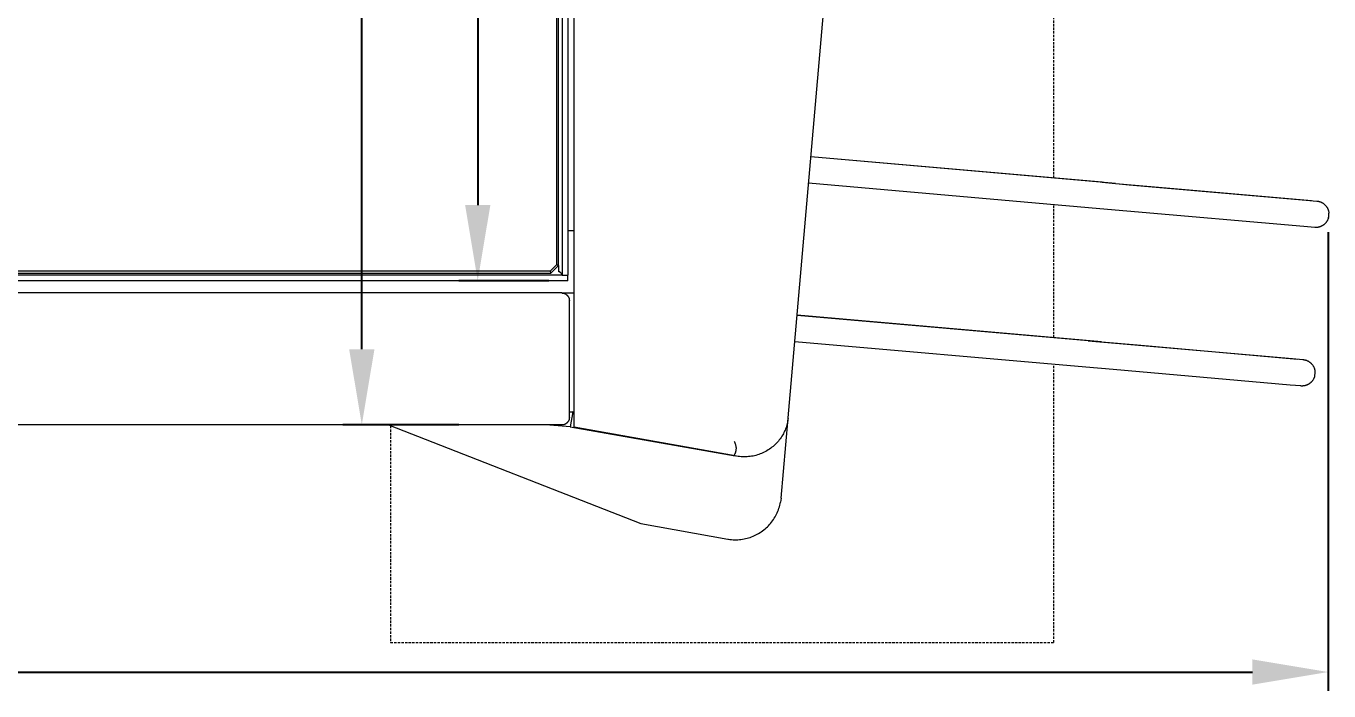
# Model space of a CAD drawing. Header units: millimetres. Extents: x -208 to 4974, y -28 to 3137.
# Drawn here: x 2467 to 3155, y 1039 to 1390 of the extents above; entities that cross this region are included whole.
import ezdxf

# ---------------------------------------------------------------- set-up
doc = ezdxf.new("R2010")
doc.units = ezdxf.units.MM
doc.linetypes.add('HIDDEN', pattern=[1.905, 1.27, -0.635])
for name, color, linetype, lineweight in [('ZANO_R', 7, 'Continuous', 0), ('ZANO_R_przerywana', 7, 'HIDDEN', 0), ('ZANO_W', 1, 'Continuous', 0)]:
    doc.layers.add(name, color=color, linetype=linetype, lineweight=lineweight)
doc.styles.add('Arial', font='arial.ttf')
doc.styles.get("Standard").update_dxf_attribs({"font": 'ARIALUNI.TTF'})
doc.dimstyles.new('pl i ang', dxfattribs={"dimtxt": 50, "dimasz": 50, "dimexe": 1.25, "dimexo": 0.625, "dimgap": 10, "dimtad": 1, "dimtoh": 1, "dimtxsty": 'Standard', "dimcen": 2.5, "dimclrd": 1, "dimclre": 1, "dimclrt": 1, "dimadec": 0, "dimazin": 0, "dimtfac": 1, "dimtmove": 0, "dimatfit": 3, "dimfxl": 1, "dimarcsym": 1})

# ---------------------------------------------------------------- blocks, each defined once
blk = doc.blocks.new('*D512')
at = {"layer": 'ZANO_W', "color": 1, "lineweight": -2}
for p, q in [((2743.29, 1673.53), (2695.72, 1673.53)), ((2705.72, 1633.53), (2705.72, 1295.53)), ((2743.29, 1255.53), (2695.72, 1255.53))]:
    blk.add_line(p, q, dxfattribs=at)
at = {"layer": 'ZANO_W', "color": 1}
for points in [[(2712.39, 1633.53), (2699.06, 1633.53), (2705.72, 1673.53)], [(2699.06, 1295.53), (2712.39, 1295.53), (2705.72, 1255.53)]]:
    blk.add_solid(points, dxfattribs=at)
at = {"layer": 'ZANO_W', "color": 1, "insert": (2675.64, 1464.53), "char_height": 40, "attachment_point": 5, "rotation": 90, "style": 'Arial'}
blk.add_mtext('421', dxfattribs=at)
blk = doc.blocks.new('*D513')
at = {"layer": 'ZANO_W', "color": 1, "lineweight": -2}
for p, q in [((2695.72, 1749.77), (2634.54, 1749.77)), ((2644.54, 1219.42), (2644.54, 1709.77)), ((2695.72, 1179.42), (2634.54, 1179.42))]:
    blk.add_line(p, q, dxfattribs=at)
at = {"layer": 'ZANO_W', "color": 1}
for points in [[(2651.21, 1709.77), (2637.87, 1709.77), (2644.54, 1749.77)], [(2637.87, 1219.42), (2651.21, 1219.42), (2644.54, 1179.42)]]:
    blk.add_solid(points, dxfattribs=at)
at = {"layer": 'ZANO_W', "color": 1, "insert": (2614.12, 1464.59), "char_height": 40, "attachment_point": 5, "rotation": 90, "style": 'Arial'}
blk.add_mtext('570', dxfattribs=at)
blk = doc.blocks.new('*D515')
at = {"layer": 'ZANO_W', "color": 1, "lineweight": -2}
for p, q in [((-145.28, 1281.12), (-145.28, 1039)), ((3154.57, 1281.14), (3154.57, 1039)), ((-105.28, 1049), (3114.57, 1049))]:
    blk.add_line(p, q, dxfattribs=at)
at = {"layer": 'ZANO_W', "color": 1}
for points in [[(-105.28, 1055.67), (-105.28, 1042.33), (-145.28, 1049)], [(3114.57, 1042.33), (3114.57, 1055.67), (3154.57, 1049)]]:
    blk.add_solid(points, dxfattribs=at)
at = {"layer": 'ZANO_W', "color": 1, "insert": (1504.64, 1079.44), "char_height": 40, "attachment_point": 5, "style": 'Arial'}
blk.add_mtext('3300', dxfattribs=at)

msp = doc.modelspace()

# ---------------------------------------------------------------- linework, layer by layer
at = {"layer": 'ZANO_R'}
for p, q in [((2747.29, 1665.12), (2747.29, 1263.94)), ((2748.29, 1263.53), (2748.29, 1665.53)), ((2750.29, 1670.53), (2750.29, 1258.53)), ((2753.29, 1670.53), (2753.29, 1258.53)), ((2869.51, 1183.22), (2893.81, 1461)), ((2756.64, 1178.17), (2756.64, 1402.77)), ((3035.24, 1307.53), (2881.56, 1320.97)), ((3042.31, 1306.96), (2881.57, 1321.03)), ((3034.02, 1293.58), (2880.34, 1307.02)), ((3035.24, 1307.53), (3049.57, 1306.27)), ((3042.31, 1306.96), (3061.03, 1305.32)), ((3049.57, 1306.27), (3143, 1298.11)), ((3061.03, 1305.32), (3145.73, 1297.88)), ((3048.35, 1292.33), (3034.02, 1293.58)), ((3143, 1298.11), (3148.55, 1297.63)), ((3148.55, 1297.63), (3148.79, 1297.61)), ((3148.79, 1297.61), (3149.03, 1297.58)), ((3149.03, 1297.58), (3149.27, 1297.54)), ((3149.27, 1297.54), (3149.5, 1297.49)), ((3149.5, 1297.49), (3149.73, 1297.43)), ((3149.73, 1297.43), (3149.97, 1297.37)), ((3149.97, 1297.37), (3150.19, 1297.3)), ((3150.19, 1297.3), (3150.42, 1297.22)), ((3150.42, 1297.22), (3150.64, 1297.13)), ((3150.64, 1297.13), (3150.86, 1297.03)), ((3150.86, 1297.03), (3151.08, 1296.93)), ((3151.08, 1296.93), (3151.29, 1296.82)), ((3151.29, 1296.82), (3151.5, 1296.71)), ((3151.5, 1296.71), (3151.71, 1296.58)), ((3151.71, 1296.58), (3151.91, 1296.45)), ((3151.91, 1296.45), (3152.1, 1296.31)), ((3152.1, 1296.31), (3152.3, 1296.17)), ((3152.3, 1296.17), (3152.48, 1296.02)), ((3152.48, 1296.02), (3152.66, 1295.86)), ((3152.66, 1295.86), (3152.84, 1295.7)), ((3152.84, 1295.7), (3153.01, 1295.53)), ((3153.01, 1295.53), (3153.17, 1295.35)), ((3153.17, 1295.35), (3153.33, 1295.17)), ((3153.33, 1295.17), (3153.48, 1294.99)), ((3153.48, 1294.99), (3153.63, 1294.8)), ((3153.63, 1294.8), (3153.77, 1294.6)), ((3153.77, 1294.6), (3153.9, 1294.4)), ((3153.9, 1294.4), (3154.02, 1294.2)), ((3154.02, 1294.2), (3154.14, 1293.99)), ((3154.14, 1293.99), (3154.25, 1293.78)), ((3154.25, 1293.78), (3154.35, 1293.56)), ((3154.35, 1293.56), (3154.45, 1293.34)), ((3154.45, 1293.34), (3154.54, 1293.12)), ((3154.54, 1293.12), (3154.62, 1292.89)), ((3154.62, 1292.89), (3154.69, 1292.66)), ((3141.79, 1284.17), (3048.35, 1292.33)), ((3153.16, 1285.93), (3153.01, 1285.77)), ((3153.3, 1286.1), (3153.16, 1285.93)), ((3153.45, 1286.27), (3153.3, 1286.1)), ((3153.58, 1286.45), (3153.45, 1286.27)), ((3153.72, 1286.63), (3153.58, 1286.45)), ((3153.84, 1286.82), (3153.72, 1286.63)), ((3153.96, 1287.01), (3153.84, 1286.82)), ((3154.08, 1287.2), (3153.96, 1287.01)), ((3154.18, 1287.4), (3154.08, 1287.2)), ((3154.28, 1287.6), (3154.18, 1287.4)), ((3154.38, 1287.8), (3154.28, 1287.6)), ((3154.47, 1288.01), (3154.38, 1287.8)), ((3154.55, 1288.21), (3154.47, 1288.01)), ((3154.62, 1288.42), (3154.55, 1288.21)), ((3154.69, 1288.64), (3154.62, 1288.42)), ((3154.69, 1292.66), (3154.76, 1292.43)), ((3154.75, 1288.85), (3154.69, 1288.64)), ((3154.75, 1288.85), (3154.81, 1289.09)), ((3154.76, 1292.43), (3154.81, 1292.2)), ((3154.81, 1292.2), (3154.86, 1291.97)), ((3154.81, 1289.09), (3154.86, 1289.32)), ((3154.86, 1291.97), (3154.9, 1291.73)), ((3154.86, 1289.32), (3154.9, 1289.56)), ((3154.9, 1291.73), (3154.94, 1291.49)), ((3154.9, 1289.56), (3154.94, 1289.8)), ((3154.94, 1291.49), (3154.96, 1291.25)), ((3154.94, 1289.8), (3154.96, 1290.04)), ((3154.98, 1291.01), (3154.96, 1291.25)), ((3154.96, 1290.04), (3154.98, 1290.28)), ((3154.99, 1290.77), (3154.98, 1291.01)), ((3154.98, 1290.28), (3154.99, 1290.53)), ((3154.99, 1290.53), (3154.99, 1290.77)), ((2753.29, 1282.09), (2756.64, 1282.09)), ((3147.47, 1283.67), (3141.79, 1284.17)), ((3147.68, 1283.66), (3147.47, 1283.67)), ((3147.88, 1283.65), (3147.68, 1283.66)), ((3148.09, 1283.65), (3147.88, 1283.65)), ((3148.3, 1283.66), (3148.09, 1283.65)), ((3148.51, 1283.67), (3148.3, 1283.66)), ((3148.72, 1283.69), (3148.51, 1283.67)), ((3148.93, 1283.72), (3148.72, 1283.69)), ((3149.14, 1283.75), (3148.93, 1283.72)), ((3149.35, 1283.79), (3149.14, 1283.75)), ((3149.55, 1283.83), (3149.35, 1283.79)), ((3149.76, 1283.88), (3149.55, 1283.83)), ((3149.96, 1283.94), (3149.76, 1283.88)), ((3150.16, 1284), (3149.96, 1283.94)), ((3150.36, 1284.07), (3150.16, 1284)), ((3150.55, 1284.14), (3150.36, 1284.07)), ((3150.75, 1284.22), (3150.55, 1284.14)), ((3150.94, 1284.31), (3150.75, 1284.22)), ((3151.13, 1284.4), (3150.94, 1284.31)), ((3151.31, 1284.49), (3151.13, 1284.4)), ((3151.49, 1284.6), (3151.31, 1284.49)), ((3151.65, 1284.69), (3151.49, 1284.6)), ((3151.8, 1284.78), (3151.65, 1284.69)), ((3151.95, 1284.88), (3151.8, 1284.78)), ((3152.1, 1284.99), (3151.95, 1284.88)), ((3152.25, 1285.1), (3152.1, 1284.99)), ((3152.39, 1285.21), (3152.25, 1285.1)), ((3152.53, 1285.32), (3152.39, 1285.21)), ((3152.66, 1285.44), (3152.53, 1285.32)), ((3152.84, 1285.6), (3152.66, 1285.44)), ((3153.01, 1285.77), (3152.84, 1285.6)), ((2743.87, 1260.53), (585.94, 1260.53)), ((585.94, 1259.53), (2744.29, 1259.53)), ((2750.29, 1258.53), (585.94, 1258.53)), ((2747.29, 1263.94), (2743.87, 1260.53)), ((2743.87, 1260.53), (2744.29, 1259.53)), ((2744.29, 1259.53), (2748.29, 1263.53)), ((2748.29, 1263.53), (2747.29, 1263.94)), ((2748.29, 1263.53), (2748.29, 1260.3)), ((2748.75, 1260.37), (2748.29, 1260.67)), ((2748.78, 1260.31), (2748.29, 1260.65)), ((2748.98, 1260.21), (2748.75, 1260.37)), ((2749.28, 1259.98), (2748.78, 1260.31)), ((2749.2, 1260.04), (2748.98, 1260.21)), ((2749.35, 1259.92), (2749.2, 1260.04)), ((2749.5, 1259.8), (2749.35, 1259.92)), ((2749.58, 1259.74), (2749.5, 1259.8)), ((2749.65, 1259.67), (2749.58, 1259.74)), ((2749.72, 1259.6), (2749.65, 1259.67)), ((2749.79, 1259.53), (2749.72, 1259.6)), ((2749.84, 1259.48), (2749.79, 1259.53)), ((2749.89, 1259.42), (2749.84, 1259.48)), ((2749.94, 1259.37), (2749.89, 1259.42)), ((2749.98, 1259.31), (2749.94, 1259.37)), ((2750, 1259.28), (2749.98, 1259.31)), ((2750.03, 1259.25), (2750, 1259.28)), ((2750.05, 1259.22), (2750.03, 1259.25)), ((2750.07, 1259.18), (2750.05, 1259.22)), ((2750.09, 1259.15), (2750.07, 1259.18)), ((2750.11, 1259.12), (2750.09, 1259.15)), ((2750.13, 1259.09), (2750.11, 1259.12)), ((2750.15, 1259.05), (2750.13, 1259.09)), ((2750.16, 1259.03), (2750.15, 1259.05)), ((2750.17, 1259), (2750.16, 1259.03)), ((2750.19, 1258.97), (2750.17, 1259)), ((2750.2, 1258.94), (2750.19, 1258.97)), ((2750.21, 1258.92), (2750.2, 1258.94)), ((2750.22, 1258.89), (2750.21, 1258.92)), ((2750.23, 1258.86), (2750.22, 1258.89)), ((2750.24, 1258.83), (2750.23, 1258.86)), ((2750.25, 1258.8), (2750.24, 1258.83)), ((2750.26, 1258.77), (2750.25, 1258.8)), ((2750.26, 1258.75), (2750.26, 1258.77)), ((2750.27, 1258.72), (2750.26, 1258.75)), ((2750.27, 1258.69), (2750.27, 1258.72)), ((2750.28, 1258.66), (2750.27, 1258.69)), ((2750.28, 1258.63), (2750.28, 1258.66)), ((2750.28, 1258.6), (2750.28, 1258.63)), ((2750.29, 1258.53), (2753.29, 1258.53)), ((2753.29, 1255.53), (2753.29, 1258.53)), ((2753.29, 1255.53), (585.94, 1255.53)), ((2750.09, 1249.09), (585.94, 1249.09)), ((2750.09, 1249.09), (2756.64, 1249.09)), ((2750.09, 1249.09), (2750.22, 1249.09)), ((2750.22, 1249.09), (2750.36, 1249.08)), ((2750.36, 1249.08), (2750.5, 1249.07)), ((2750.5, 1249.07), (2750.63, 1249.06)), ((2750.63, 1249.06), (2750.77, 1249.04)), ((2750.77, 1249.04), (2750.9, 1249.01)), ((2750.9, 1249.01), (2751.03, 1248.98)), ((2751.03, 1248.98), (2751.17, 1248.95)), ((2751.17, 1248.95), (2751.3, 1248.91)), ((2751.3, 1248.91), (2751.43, 1248.86)), ((2751.43, 1248.86), (2751.55, 1248.81)), ((2751.55, 1248.81), (2751.68, 1248.76)), ((2751.68, 1248.76), (2751.8, 1248.71)), ((2751.8, 1248.71), (2751.93, 1248.65)), ((2751.93, 1248.65), (2752.05, 1248.58)), ((2752.05, 1248.58), (2752.17, 1248.51)), ((2752.17, 1248.51), (2752.28, 1248.44)), ((2752.28, 1248.44), (2752.39, 1248.36)), ((2752.39, 1248.36), (2752.5, 1248.28)), ((2752.5, 1248.28), (2752.61, 1248.2)), ((2752.61, 1248.2), (2752.72, 1248.11)), ((2752.72, 1248.11), (2752.82, 1248.02)), ((2752.82, 1248.02), (2752.92, 1247.92)), ((2752.92, 1247.92), (2753.01, 1247.82)), ((2753.01, 1247.82), (2753.1, 1247.72)), ((2753.1, 1247.72), (2753.19, 1247.62)), ((2753.19, 1247.62), (2753.27, 1247.51)), ((2753.27, 1247.51), (2753.35, 1247.4)), ((2753.35, 1247.4), (2753.43, 1247.29)), ((2753.43, 1247.29), (2753.5, 1247.17)), ((2753.5, 1247.17), (2753.57, 1247.05)), ((2753.57, 1247.05), (2753.64, 1246.93)), ((2753.64, 1246.93), (2753.7, 1246.81)), ((2753.7, 1246.81), (2753.76, 1246.69)), ((2753.76, 1246.69), (2753.81, 1246.56)), ((2753.81, 1246.56), (2753.86, 1246.43)), ((2753.86, 1246.43), (2753.9, 1246.3)), ((2753.9, 1246.3), (2753.94, 1246.17)), ((2753.94, 1246.17), (2753.97, 1246.04)), ((2753.97, 1246.04), (2754, 1245.91)), ((2754, 1245.91), (2754.03, 1245.77)), ((2754.03, 1245.77), (2754.05, 1245.64)), ((2754.05, 1245.64), (2754.07, 1245.5)), ((2754.07, 1245.5), (2754.08, 1245.37)), ((2754.08, 1245.37), (2754.08, 1245.23)), ((2754.08, 1245.23), (2754.09, 1245.09)), ((2754.09, 1183.42), (2754.09, 1245.09)), ((3027.92, 1223.85), (2874.24, 1237.29)), ((3034.98, 1223.28), (2874.25, 1237.35)), ((3026.7, 1209.9), (2873.02, 1223.34)), ((3027.92, 1223.85), (3042.25, 1222.59)), ((3034.98, 1223.28), (3053.71, 1221.64)), ((3042.25, 1222.59), (3135.68, 1214.43)), ((3053.71, 1221.64), (3138.41, 1214.2)), ((3135.68, 1214.43), (3141.23, 1213.95)), ((3141.23, 1213.95), (3141.47, 1213.93)), ((3141.47, 1213.93), (3141.71, 1213.89)), ((3141.71, 1213.89), (3141.95, 1213.85)), ((3141.95, 1213.85), (3142.18, 1213.81)), ((3142.18, 1213.81), (3142.41, 1213.75)), ((3142.41, 1213.75), (3142.64, 1213.69)), ((3142.64, 1213.69), (3142.87, 1213.62)), ((3142.87, 1213.62), (3143.1, 1213.54)), ((3143.1, 1213.54), (3143.32, 1213.45)), ((3143.32, 1213.45), (3143.54, 1213.35)), ((3143.54, 1213.35), (3143.76, 1213.25)), ((3143.76, 1213.25), (3143.97, 1213.14)), ((3143.97, 1213.14), (3144.18, 1213.03)), ((3144.18, 1213.03), (3144.39, 1212.9)), ((3144.39, 1212.9), (3144.59, 1212.77)), ((3144.59, 1212.77), (3144.78, 1212.63)), ((3144.78, 1212.63), (3144.98, 1212.49)), ((3144.98, 1212.49), (3145.16, 1212.34)), ((3145.16, 1212.34), (3145.34, 1212.18)), ((3145.34, 1212.18), (3145.52, 1212.02)), ((3145.52, 1212.02), (3145.69, 1211.85)), ((3145.69, 1211.85), (3145.85, 1211.67)), ((3145.85, 1211.67), (3146.01, 1211.49)), ((3146.01, 1211.49), (3146.16, 1211.31)), ((3146.16, 1211.31), (3146.31, 1211.12)), ((3146.31, 1211.12), (3146.45, 1210.92)), ((3146.45, 1210.92), (3146.58, 1210.72)), ((3146.58, 1210.72), (3146.7, 1210.52)), ((3146.7, 1210.52), (3146.82, 1210.31)), ((3146.82, 1210.31), (3146.93, 1210.1)), ((3041.03, 1208.65), (3026.7, 1209.9)), ((3134.47, 1200.49), (3041.03, 1208.65)), ((3146.75, 1203.52), (3146.64, 1203.33)), ((3146.86, 1203.72), (3146.75, 1203.52)), ((3146.96, 1203.92), (3146.86, 1203.72)), ((3146.93, 1210.1), (3147.03, 1209.88)), ((3147.06, 1204.12), (3146.96, 1203.92)), ((3147.03, 1209.88), (3147.13, 1209.66)), ((3147.15, 1204.33), (3147.06, 1204.12)), ((3147.13, 1209.66), (3147.22, 1209.44)), ((3147.23, 1204.53), (3147.15, 1204.33)), ((3147.22, 1209.44), (3147.3, 1209.21)), ((3147.3, 1204.74), (3147.23, 1204.53)), ((3147.3, 1209.21), (3147.37, 1208.98)), ((3147.37, 1204.96), (3147.3, 1204.74)), ((3147.37, 1208.98), (3147.44, 1208.75)), ((3147.43, 1205.17), (3147.37, 1204.96)), ((3147.43, 1205.17), (3147.49, 1205.4)), ((3147.44, 1208.75), (3147.49, 1208.52)), ((3147.49, 1208.52), (3147.54, 1208.29)), ((3147.49, 1205.4), (3147.54, 1205.64)), ((3147.54, 1208.29), (3147.58, 1208.05)), ((3147.54, 1205.64), (3147.58, 1205.88)), ((3147.58, 1208.05), (3147.62, 1207.81)), ((3147.58, 1205.88), (3147.61, 1206.12)), ((3147.61, 1206.12), (3147.64, 1206.36)), ((3147.62, 1207.81), (3147.64, 1207.57)), ((3147.66, 1207.33), (3147.64, 1207.57)), ((3147.64, 1206.36), (3147.66, 1206.6)), ((3147.67, 1207.09), (3147.66, 1207.33)), ((3147.66, 1206.85), (3147.67, 1207.09)), ((3147.66, 1206.6), (3147.66, 1206.85)), ((3140.15, 1199.99), (3134.47, 1200.49)), ((3140.36, 1199.98), (3140.15, 1199.99)), ((3140.56, 1199.97), (3140.36, 1199.98)), ((3140.77, 1199.97), (3140.56, 1199.97)), ((3140.98, 1199.98), (3140.77, 1199.97)), ((3141.19, 1199.99), (3140.98, 1199.98)), ((3141.4, 1200.01), (3141.19, 1199.99)), ((3141.61, 1200.04), (3141.4, 1200.01)), ((3141.82, 1200.07), (3141.61, 1200.04)), ((3142.02, 1200.11), (3141.82, 1200.07)), ((3142.23, 1200.15), (3142.02, 1200.11)), ((3142.44, 1200.2), (3142.23, 1200.15)), ((3142.64, 1200.26), (3142.44, 1200.2)), ((3142.84, 1200.32), (3142.64, 1200.26)), ((3143.04, 1200.39), (3142.84, 1200.32)), ((3143.23, 1200.46), (3143.04, 1200.39)), ((3143.43, 1200.54), (3143.23, 1200.46)), ((3143.62, 1200.63), (3143.43, 1200.54)), ((3143.81, 1200.72), (3143.62, 1200.63)), ((3143.99, 1200.81), (3143.81, 1200.72)), ((3144.17, 1200.91), (3143.99, 1200.81)), ((3144.33, 1201.01), (3144.17, 1200.91)), ((3144.48, 1201.1), (3144.33, 1201.01)), ((3144.63, 1201.2), (3144.48, 1201.1)), ((3144.78, 1201.31), (3144.63, 1201.2)), ((3144.92, 1201.42), (3144.78, 1201.31)), ((3145.07, 1201.53), (3144.92, 1201.42)), ((3145.2, 1201.64), (3145.07, 1201.53)), ((3145.34, 1201.76), (3145.2, 1201.64)), ((3145.52, 1201.92), (3145.34, 1201.76)), ((3145.68, 1202.09), (3145.52, 1201.92)), ((3145.84, 1202.25), (3145.68, 1202.09)), ((3145.98, 1202.42), (3145.84, 1202.25)), ((3146.13, 1202.59), (3145.98, 1202.42)), ((3146.26, 1202.77), (3146.13, 1202.59)), ((3146.39, 1202.95), (3146.26, 1202.77)), ((3146.52, 1203.14), (3146.39, 1202.95)), ((3146.64, 1203.33), (3146.52, 1203.14)), ((2754.05, 1182.88), (2754.03, 1182.74)), ((2754.07, 1183.01), (2754.05, 1182.88)), ((2754.08, 1183.15), (2754.07, 1183.01)), ((2754.09, 1183.42), (2754.08, 1183.28)), ((2754.08, 1183.28), (2754.08, 1183.15)), ((2754.09, 1186.43), (2755.86, 1186.3)), ((2755.86, 1186.3), (2754.47, 1178.46)), ((2756.64, 1186.16), (2755.86, 1186.3)), ((2865.8, 1140.78), (2869.49, 1182.92)), ((2869.5, 1183.06), (2869.42, 1182.34)), ((2750.09, 1179.42), (259.4, 1179.42)), ((2658.65, 1179.42), (2791.87, 1127.39)), ((2754.47, 1178.46), (2741.6, 1179.42)), ((2750.22, 1179.42), (2750.09, 1179.42)), ((2750.36, 1179.43), (2750.22, 1179.42)), ((2750.5, 1179.44), (2750.36, 1179.43)), ((2750.63, 1179.46), (2750.5, 1179.44)), ((2750.77, 1179.48), (2750.63, 1179.46)), ((2750.9, 1179.5), (2750.77, 1179.48)), ((2751.03, 1179.53), (2750.9, 1179.5)), ((2751.17, 1179.57), (2751.03, 1179.53)), ((2751.3, 1179.61), (2751.17, 1179.57)), ((2751.43, 1179.65), (2751.3, 1179.61)), ((2751.55, 1179.7), (2751.43, 1179.65)), ((2751.68, 1179.75), (2751.55, 1179.7)), ((2751.8, 1179.81), (2751.68, 1179.75)), ((2751.93, 1179.87), (2751.8, 1179.81)), ((2752.05, 1179.93), (2751.93, 1179.87)), ((2752.17, 1180), (2752.05, 1179.93)), ((2752.28, 1180.08), (2752.17, 1180)), ((2752.39, 1180.15), (2752.28, 1180.08)), ((2752.5, 1180.23), (2752.39, 1180.15)), ((2752.61, 1180.32), (2752.5, 1180.23)), ((2752.72, 1180.41), (2752.61, 1180.32)), ((2752.82, 1180.5), (2752.72, 1180.41)), ((2752.92, 1180.59), (2752.82, 1180.5)), ((2753.01, 1180.69), (2752.92, 1180.59)), ((2753.1, 1180.79), (2753.01, 1180.69)), ((2753.19, 1180.9), (2753.1, 1180.79)), ((2753.27, 1181), (2753.19, 1180.9)), ((2753.35, 1181.11), (2753.27, 1181)), ((2753.43, 1181.23), (2753.35, 1181.11)), ((2753.5, 1181.34), (2753.43, 1181.23)), ((2753.57, 1181.46), (2753.5, 1181.34)), ((2753.64, 1181.58), (2753.57, 1181.46)), ((2753.7, 1181.7), (2753.64, 1181.58)), ((2753.76, 1181.83), (2753.7, 1181.7)), ((2753.81, 1181.95), (2753.76, 1181.83)), ((2753.86, 1182.08), (2753.81, 1181.95)), ((2753.9, 1182.21), (2753.86, 1182.08)), ((2753.94, 1182.34), (2753.9, 1182.21)), ((2753.97, 1182.47), (2753.94, 1182.34)), ((2754, 1182.61), (2753.97, 1182.47)), ((2754.03, 1182.74), (2754, 1182.61)), ((2754.47, 1178.46), (2841.56, 1163.14)), ((2841.56, 1163.15), (2756.64, 1178.17)), ((2867.66, 1176.09), (2867.35, 1175.43)), ((2867.94, 1176.76), (2867.66, 1176.09)), ((2868.21, 1177.43), (2867.94, 1176.76)), ((2868.45, 1178.11), (2868.21, 1177.43)), ((2868.67, 1178.8), (2868.45, 1178.11)), ((2868.86, 1179.5), (2868.67, 1178.8)), ((2869.03, 1180.2), (2868.86, 1179.5)), ((2869.18, 1180.91), (2869.03, 1180.2)), ((2869.31, 1181.62), (2869.18, 1180.91)), ((2869.42, 1182.34), (2869.31, 1181.62)), ((2841.04, 1170.71), (2841.16, 1170.51)), ((2841.16, 1170.51), (2841.27, 1170.29)), ((2841.27, 1170.29), (2841.38, 1170.08)), ((2841.38, 1170.08), (2841.48, 1169.86)), ((2841.48, 1169.86), (2841.57, 1169.63)), ((2841.57, 1169.63), (2841.66, 1169.41)), ((2841.66, 1169.41), (2841.73, 1169.18)), ((2841.73, 1169.18), (2841.8, 1168.94)), ((2862.79, 1169.17), (2862.21, 1168.63)), ((2863.34, 1169.74), (2862.79, 1169.17)), ((2863.88, 1170.32), (2863.34, 1169.74)), ((2864.4, 1170.91), (2863.88, 1170.32)), ((2864.9, 1171.53), (2864.4, 1170.91)), ((2865.38, 1172.16), (2864.9, 1171.53)), ((2865.83, 1172.81), (2865.38, 1172.16)), ((2866.27, 1173.48), (2865.83, 1172.81)), ((2866.68, 1174.15), (2866.27, 1173.48)), ((2867.03, 1174.79), (2866.68, 1174.15)), ((2867.35, 1175.43), (2867.03, 1174.79)), ((2841.22, 1163.79), (2841.1, 1163.58)), ((2841.33, 1164), (2841.22, 1163.79)), ((2841.43, 1164.22), (2841.33, 1164)), ((2841.53, 1164.44), (2841.43, 1164.22)), ((2841.61, 1164.67), (2841.53, 1164.44)), ((2841.56, 1163.14), (2841.57, 1163.15)), ((2842.34, 1162.99), (2841.56, 1163.14)), ((2841.69, 1164.9), (2841.61, 1164.67)), ((2841.77, 1165.13), (2841.69, 1164.9)), ((2841.83, 1165.36), (2841.77, 1165.13)), ((2841.8, 1168.94), (2841.86, 1168.71)), ((2841.89, 1165.59), (2841.83, 1165.36)), ((2841.86, 1168.71), (2841.91, 1168.47)), ((2841.93, 1165.83), (2841.89, 1165.59)), ((2841.91, 1168.47), (2841.95, 1168.24)), ((2841.97, 1166.07), (2841.93, 1165.83)), ((2841.95, 1168.24), (2841.99, 1168)), ((2842, 1166.31), (2841.97, 1166.07)), ((2841.99, 1168), (2842.02, 1167.76)), ((2842.03, 1166.55), (2842, 1166.31)), ((2842.02, 1167.76), (2842.04, 1167.52)), ((2842.04, 1166.79), (2842.03, 1166.55)), ((2842.04, 1167.52), (2842.05, 1167.27)), ((2842.05, 1167.03), (2842.04, 1166.79)), ((2842.05, 1167.27), (2842.05, 1167.03)), ((2843.12, 1162.85), (2842.34, 1162.99)), ((2843.91, 1162.75), (2843.12, 1162.85)), ((2844.7, 1162.67), (2843.91, 1162.75)), ((2845.49, 1162.62), (2844.7, 1162.67)), ((2846.28, 1162.6), (2845.49, 1162.62)), ((2847.07, 1162.6), (2846.28, 1162.6)), ((2847.86, 1162.63), (2847.07, 1162.6)), ((2848.65, 1162.69), (2847.86, 1162.63)), ((2849.44, 1162.77), (2848.65, 1162.69)), ((2850.23, 1162.88), (2849.44, 1162.77)), ((2851.01, 1163.02), (2850.23, 1162.88)), ((2851.78, 1163.19), (2851.01, 1163.02)), ((2852.55, 1163.38), (2851.78, 1163.19)), ((2853.32, 1163.59), (2852.55, 1163.38)), ((2854.07, 1163.84), (2853.32, 1163.59)), ((2854.82, 1164.1), (2854.07, 1163.84)), ((2855.55, 1164.4), (2854.82, 1164.1)), ((2856.28, 1164.72), (2855.55, 1164.4)), ((2856.99, 1165.06), (2856.28, 1164.72)), ((2857.7, 1165.42), (2856.99, 1165.06)), ((2858.38, 1165.82), (2857.7, 1165.42)), ((2859.06, 1166.23), (2858.38, 1165.82)), ((2859.72, 1166.67), (2859.06, 1166.23)), ((2860.37, 1167.13), (2859.72, 1166.67)), ((2861, 1167.61), (2860.37, 1167.13)), ((2861.61, 1168.11), (2861, 1167.61)), ((2862.21, 1168.63), (2861.61, 1168.11)), ((2864.42, 1134.62), (2864.7, 1135.41)), ((2864.7, 1135.41), (2864.94, 1136.2)), ((2864.94, 1136.2), (2865.16, 1137)), ((2865.16, 1137), (2865.35, 1137.81)), ((2865.35, 1137.81), (2865.51, 1138.62)), ((2865.8, 1140.78), (2865.51, 1138.62)), ((2860.3, 1127.47), (2860.82, 1128.12)), ((2860.82, 1128.12), (2861.32, 1128.78)), ((2861.32, 1128.78), (2861.79, 1129.46)), ((2861.79, 1129.46), (2862.24, 1130.16)), ((2862.24, 1130.16), (2862.67, 1130.87)), ((2862.67, 1130.87), (2863.07, 1131.59)), ((2863.07, 1131.59), (2863.45, 1132.33)), ((2863.45, 1132.33), (2863.8, 1133.09)), ((2863.8, 1133.09), (2864.13, 1133.85)), ((2864.13, 1133.85), (2864.42, 1134.62)), ((2791.87, 1127.39), (2837.72, 1119.16)), ((2851.04, 1120.66), (2851.8, 1120.99)), ((2851.8, 1120.99), (2852.54, 1121.34)), ((2852.54, 1121.34), (2853.28, 1121.73)), ((2853.28, 1121.73), (2854, 1122.13)), ((2854, 1122.13), (2854.71, 1122.57)), ((2854.71, 1122.57), (2855.4, 1123.02)), ((2855.4, 1123.02), (2856.08, 1123.5)), ((2856.08, 1123.5), (2856.74, 1124.01)), ((2856.74, 1124.01), (2857.38, 1124.53)), ((2857.38, 1124.53), (2858, 1125.08)), ((2858, 1125.08), (2858.61, 1125.65)), ((2858.61, 1125.65), (2859.19, 1126.24)), ((2859.19, 1126.24), (2859.76, 1126.85)), ((2859.76, 1126.85), (2860.3, 1127.47)), ((2837.72, 1119.16), (2838.02, 1119.11)), ((2838.02, 1119.11), (2838.84, 1118.99)), ((2838.84, 1118.99), (2839.67, 1118.9)), ((2839.67, 1118.9), (2840.5, 1118.85)), ((2840.5, 1118.85), (2841.32, 1118.82)), ((2841.32, 1118.82), (2842.15, 1118.81)), ((2842.15, 1118.81), (2842.98, 1118.84)), ((2842.98, 1118.84), (2843.81, 1118.9)), ((2843.81, 1118.9), (2844.64, 1118.98)), ((2844.64, 1118.98), (2845.46, 1119.09)), ((2845.46, 1119.09), (2846.28, 1119.23)), ((2846.28, 1119.23), (2847.09, 1119.4)), ((2847.09, 1119.4), (2847.89, 1119.6)), ((2847.89, 1119.6), (2848.69, 1119.82)), ((2848.69, 1119.82), (2849.48, 1120.07)), ((2849.48, 1120.07), (2850.26, 1120.35)), ((2850.26, 1120.35), (2851.04, 1120.66))]:
    msp.add_line(p, q, dxfattribs=at)
at = {"layer": 'ZANO_R_przerywana'}
for p, q in [((3009.72, 1309.82), (3009.72, 1619.37)), ((3009.72, 1225.49), (3009.72, 1295.71)), ((3009.72, 1064.59), (3009.72, 1211.38)), ((2659.72, 1179), (2659.72, 1064.59)), ((2659.72, 1064.59), (3009.72, 1064.59))]:
    msp.add_line(p, q, dxfattribs=at)

# ---------------------------------------------------------------- dimensions: what is measured, and where the dimension line sits
at = {"layer": 'ZANO_W'}
dim = msp.add_linear_dim(base=(2644.54, 1749.77), p1=(2705.72, 1179.42), p2=(2705.72, 1749.77), angle=90, dimstyle='pl i ang', override={"dimtxt": 40, "dimasz": 40, "dimexe": 10, "dimexo": 10, "dimtoh": 0, "dimdec": 0, "dimtxsty": 'Arial', "dimtdec": 0, "dimtmove": 1}, dxfattribs=at)
dim.commit()
dim.dimension.update_dxf_attribs({"geometry": '*D513', "text_midpoint": (2614.12, 1464.59)})
dim = msp.add_linear_dim(base=(2705.72, 1255.53), p1=(2753.29, 1673.53), p2=(2753.29, 1255.53), angle=90, text='421', dimstyle='pl i ang', override={"dimtxt": 40, "dimasz": 40, "dimexe": 10, "dimexo": 10, "dimtoh": 0, "dimdec": 0, "dimtxsty": 'Arial', "dimtdec": 0, "dimtmove": 1}, dxfattribs=at)
dim.commit()
dim.dimension.update_dxf_attribs({"geometry": '*D512', "text_midpoint": (2675.64, 1464.53)})
dim = msp.add_linear_dim(base=(3154.57, 1049), p1=(-145.28, 1291.12), p2=(3154.57, 1291.14), dimstyle='pl i ang', override={"dimtxt": 40, "dimasz": 40, "dimexe": 10, "dimexo": 10, "dimtoh": 0, "dimdec": 0, "dimtxsty": 'Arial', "dimtdec": 0, "dimtmove": 1}, dxfattribs=at)
dim.commit()
dim.dimension.update_dxf_attribs({"geometry": '*D515', "text_midpoint": (1504.64, 1079.44)})

doc.saveas('drawing.dxf')
